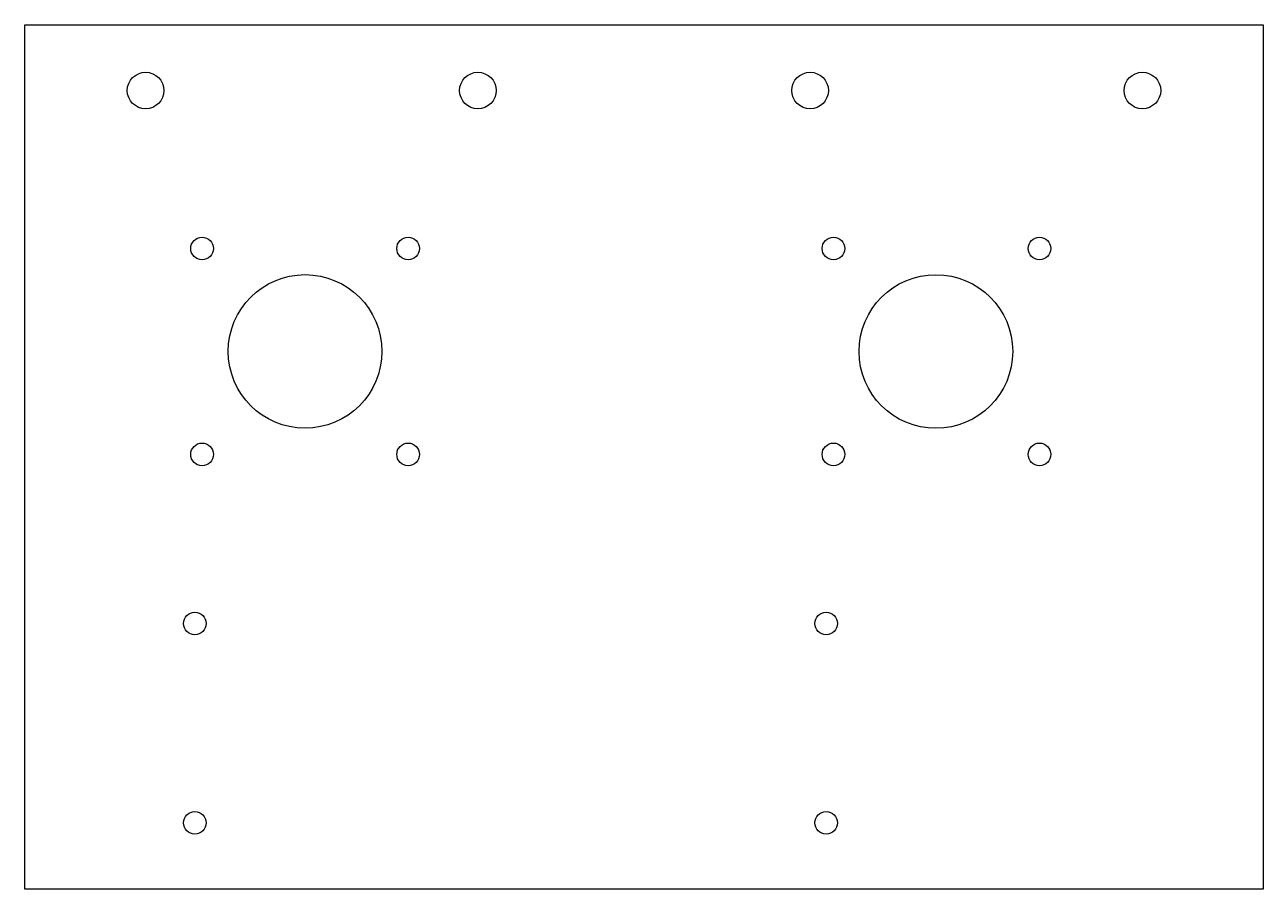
# Model space of a CAD drawing. Header units: millimetres. Extents: x -93 to 93, y -120 to 10.
import ezdxf

# ---------------------------------------------------------------- set-up
doc = ezdxf.new("R2010")
doc.units = ezdxf.units.MM
doc.layers.get('0').update_dxf_attribs({"linetype": 'CONTINUOUS'})

msp = doc.modelspace()

# ---------------------------------------------------------------- linework, layer by layer
msp.add_lwpolyline([(-93.18, 9.8), (93.17, 9.8), (93.17, -120.35), (-93.18, -120.35)], close=True)
for centre, radius in [((-75, -0.1), 2.75), ((-25, -0.1), 2.75), ((25, -0.1), 2.75), ((75, -0.1), 2.75), ((-66.5, -23.88), 1.7), ((-35.5, -23.88), 1.7), ((28.5, -23.88), 1.7), ((59.5, -23.88), 1.7), ((-51, -39.38), 11.56), ((43.92, -39.39), 11.56), ((-66.5, -54.88), 1.7), ((-35.5, -54.88), 1.7), ((28.5, -54.88), 1.7), ((59.5, -54.88), 1.7), ((-67.59, -80.35), 1.7), ((27.41, -80.35), 1.7), ((-67.59, -110.35), 1.7), ((27.41, -110.35), 1.7)]:
    msp.add_circle(centre, radius)

doc.saveas('drawing.dxf')
